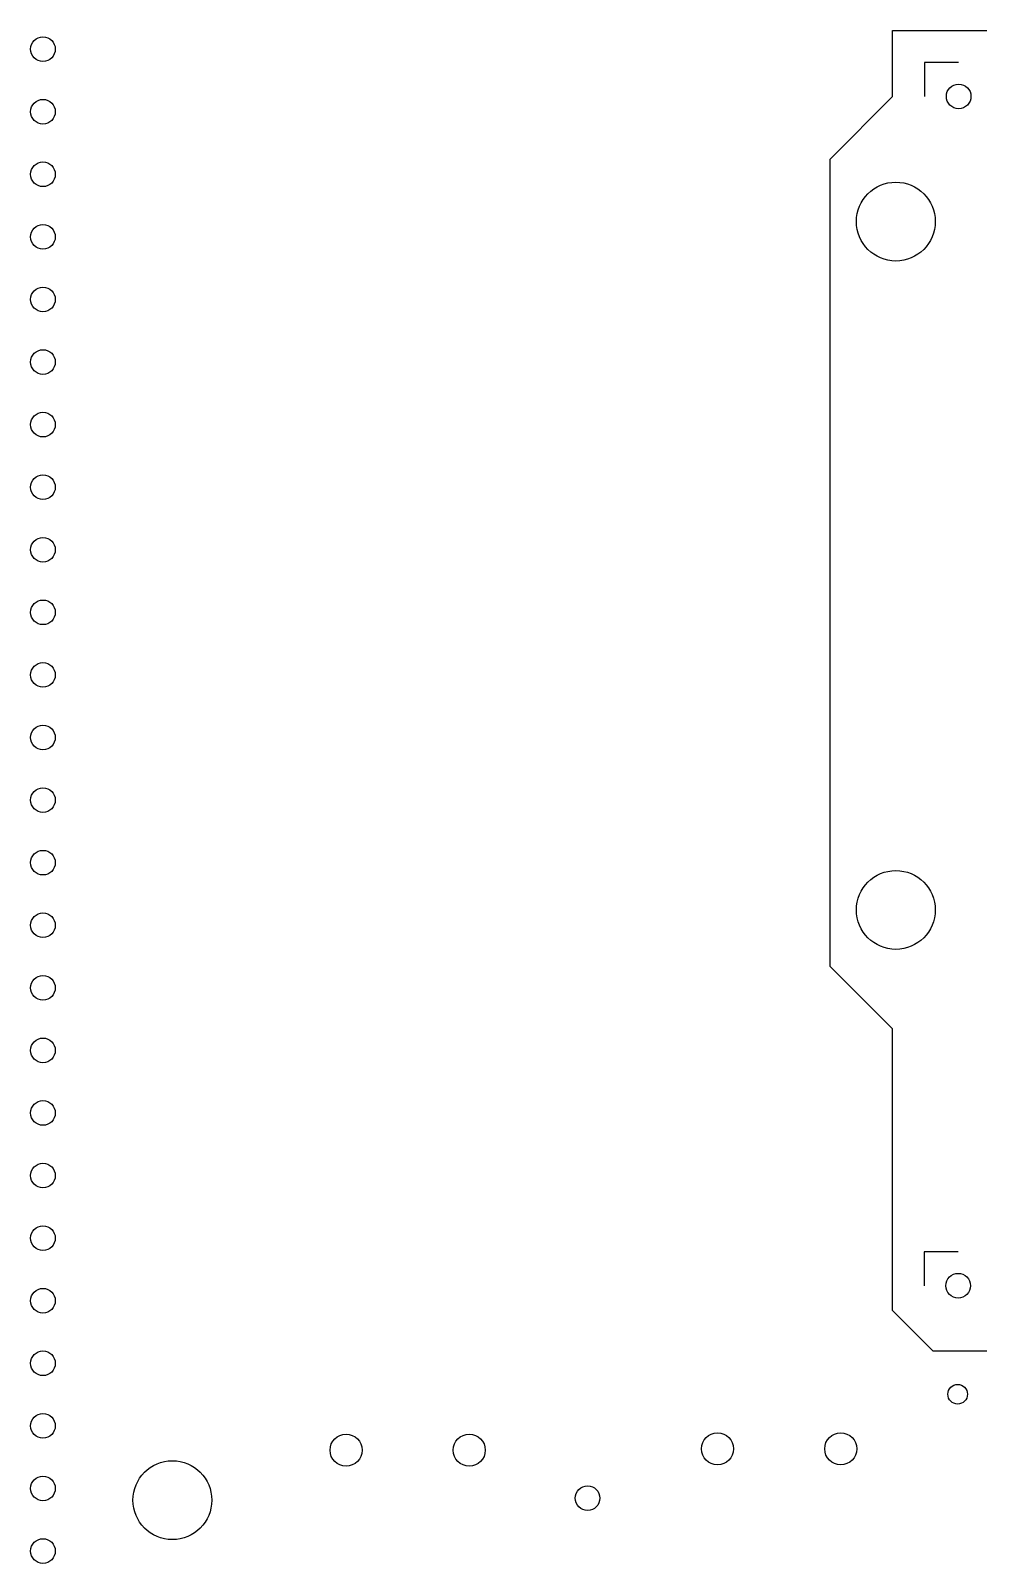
# Model space of a CAD drawing. Extents: x 83 to 192, y -148 to -51.
# Drawn here: x 84.8 to 123.2, y -147.6 to -85.4 of the extents above; entities that cross this region are included whole.
import ezdxf

# ---------------------------------------------------------------- set-up
doc = ezdxf.new("R2010")
doc.units = 0
doc.layers.add('BLACK', color=7, linetype='CONTINUOUS')

msp = doc.modelspace()

# ---------------------------------------------------------------- linework, layer by layer
at = {"layer": 'BLACK', "linetype": 'CONTINUOUS'}
for p, q in [((119.73, -85.355), (186.03, -85.355)), ((119.73, -88.025), (119.73, -85.355)), ((121.03, -86.645), (121.03, -88.025)), ((122.41, -86.645), (121.03, -86.645)), ((117.19, -90.565), (119.73, -88.025)), ((117.19, -123.335), (117.19, -90.565)), ((119.73, -125.875), (117.19, -123.335)), ((119.73, -137.305), (119.73, -125.875)), ((121.01, -134.915), (121.01, -136.295)), ((122.39, -134.915), (121.01, -134.915)), ((121.38, -138.955), (119.73, -137.305)), ((186.03, -138.955), (121.38, -138.955))]:
    msp.add_line(p, q, dxfattribs=at)
at = {"layer": 'BLACK'}
for centre, radius in [((85.25, -86.105), 0.5), ((122.41, -88.025), 0.5), ((85.25, -88.645), 0.5), ((85.25, -91.185), 0.5), ((119.86, -93.105), 1.599999), ((85.25, -93.725), 0.5), ((85.25, -96.265), 0.5), ((85.25, -98.805), 0.5), ((85.25, -101.345), 0.5), ((85.25, -103.885), 0.5), ((85.25, -106.425), 0.5), ((85.25, -108.965), 0.5), ((85.25, -111.505), 0.5), ((85.25, -114.045), 0.5), ((85.25, -116.585), 0.5), ((85.25, -119.125), 0.5), ((119.86, -121.045), 1.599999), ((85.25, -121.665), 0.5), ((85.25, -124.205), 0.5), ((85.25, -126.745), 0.5), ((85.25, -129.285), 0.5), ((85.25, -131.825), 0.5), ((85.25, -134.365), 0.5), ((122.39, -136.295), 0.5), ((85.25, -136.905), 0.5), ((85.25, -139.445), 0.5), ((122.37, -140.7), 0.4), ((85.25, -141.985), 0.5), ((97.55, -142.97), 0.65), ((102.55, -142.97), 0.65), ((112.625, -142.915), 0.65), ((117.625, -142.915), 0.65), ((90.5, -145), 1.599999), ((85.25, -144.525), 0.5), ((107.35, -144.92), 0.5), ((85.25, -147.065), 0.5)]:
    msp.add_circle(centre, radius, dxfattribs=at)

doc.saveas('drawing.dxf')
